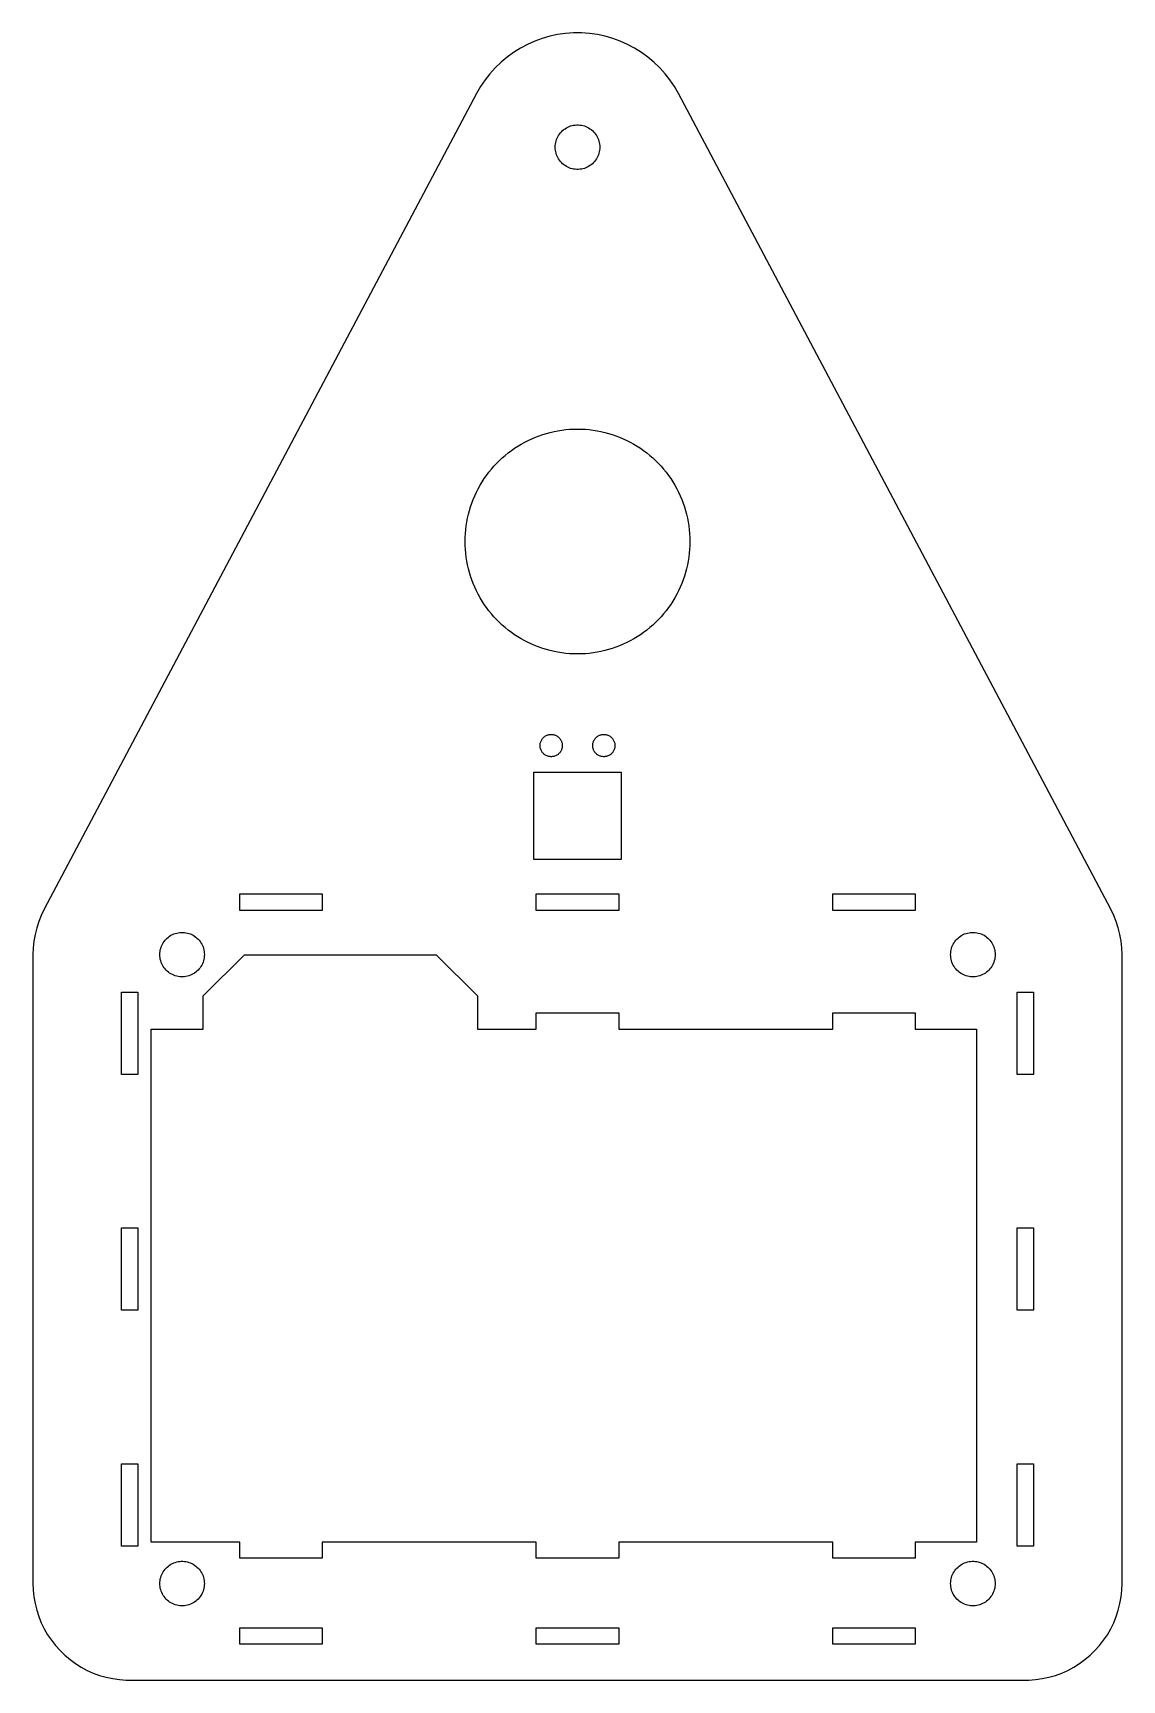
# Model space of a CAD drawing. Header units: metres. Extents: x -99 to 99, y -100 to 200.
import ezdxf

# ---------------------------------------------------------------- set-up
doc = ezdxf.new("R2010")
doc.units = ezdxf.units.M

msp = doc.modelspace()

# ---------------------------------------------------------------- linework, layer by layer
for p, q in [((-9.13272, 198.18), (-10.4167, 197.497)), ((-7.80429, 198.771), (-9.13272, 198.18)), ((-6.43785, 199.269), (-7.80429, 198.771)), ((-5.04004, 199.669), (-6.43785, 199.269)), ((-3.61766, 199.972), (-5.04004, 199.669)), ((-2.17767, 200.174), (-3.61766, 199.972)), ((-0.72707, 200.276), (-2.17767, 200.174)), ((0.72707, 200.276), (-0.72707, 200.276)), ((2.17767, 200.174), (0.72707, 200.276)), ((3.61766, 199.972), (2.17767, 200.174)), ((5.04004, 199.669), (3.61766, 199.972)), ((6.43785, 199.269), (5.04004, 199.669)), ((7.80429, 198.771), (6.43785, 199.269)), ((9.13272, 198.18), (7.80429, 198.771)), ((10.4167, 197.497), (9.13272, 198.18)), ((-12.8263, 195.872), (-13.9402, 194.937)), ((-11.6498, 196.727), (-12.8263, 195.872)), ((-10.4167, 197.497), (-11.6498, 196.727)), ((11.6498, 196.727), (10.4167, 197.497)), ((12.8263, 195.872), (11.6498, 196.727)), ((13.9402, 194.937), (12.8263, 195.872)), ((-15.9593, 192.846), (-16.8545, 191.701)), ((-14.9862, 193.927), (-15.9593, 192.846)), ((-13.9402, 194.937), (-14.9862, 193.927)), ((14.9862, 193.927), (13.9402, 194.937)), ((15.9593, 192.846), (14.9862, 193.927)), ((16.8545, 191.701), (15.9593, 192.846)), ((-18.3947, 189.236), (-97.2399, 40.5427)), ((-17.6677, 190.495), (-18.3947, 189.236)), ((-16.8545, 191.701), (-17.6677, 190.495)), ((17.6677, 190.495), (16.8545, 191.701)), ((18.3947, 189.236), (17.6677, 190.495)), ((97.2399, 40.5427), (18.3947, 189.236)), ((-1.77979, 183.104), (-1.52089, 183.219)), ((-1.52089, 183.219), (-1.25461, 183.316)), ((-1.25461, 183.316), (-0.98219, 183.394)), ((-0.98219, 183.394), (-0.705, 183.453)), ((-0.705, 183.453), (-0.42438, 183.493)), ((-0.42438, 183.493), (-0.14168, 183.513)), ((-0.14168, 183.513), (0.14168, 183.513)), ((0.14168, 183.513), (0.42438, 183.493)), ((0.42438, 183.493), (0.705, 183.453)), ((0.705, 183.453), (0.98219, 183.394)), ((0.98219, 183.394), (1.25461, 183.316)), ((1.25461, 183.316), (1.52089, 183.219)), ((1.52089, 183.219), (1.77979, 183.104)), ((-4.02048, 180.02), (-3.97127, 180.299)), ((-3.97127, 180.299), (-3.90271, 180.574)), ((-3.90271, 180.574), (-3.81514, 180.844)), ((-3.81514, 180.844), (-3.70898, 181.106)), ((-3.70898, 181.106), (-3.58476, 181.361)), ((-3.58476, 181.361), (-3.44307, 181.606)), ((-3.44307, 181.606), (-3.28461, 181.841)), ((-3.28461, 181.841), (-3.11014, 182.065)), ((-3.11014, 182.065), (-2.92052, 182.275)), ((-2.92052, 182.275), (-2.71666, 182.472)), ((-2.71666, 182.472), (-2.49957, 182.654)), ((-2.49957, 182.654), (-2.27031, 182.821)), ((-2.27031, 182.821), (-2.03, 182.971)), ((-2.03, 182.971), (-1.77979, 183.104)), ((1.77979, 183.104), (2.03, 182.971)), ((2.03, 182.971), (2.27031, 182.821)), ((2.27031, 182.821), (2.49957, 182.654)), ((2.49957, 182.654), (2.71666, 182.472)), ((2.71666, 182.472), (2.92052, 182.275)), ((2.92052, 182.275), (3.11014, 182.065)), ((3.11014, 182.065), (3.28461, 181.841)), ((3.28461, 181.841), (3.44307, 181.606)), ((3.44307, 181.606), (3.58476, 181.361)), ((3.58476, 181.361), (3.70898, 181.106)), ((3.70898, 181.106), (3.81514, 180.844)), ((3.81514, 180.844), (3.90271, 180.574)), ((3.90271, 180.574), (3.97127, 180.299)), ((3.97127, 180.299), (4.02048, 180.02)), ((-4.06, 179.455), (-4.05011, 179.738)), ((-4.05011, 179.172), (-4.06, 179.455)), ((-4.05011, 179.738), (-4.02048, 180.02)), ((-4.02048, 178.89), (-4.05011, 179.172)), ((-3.97127, 178.611), (-4.02048, 178.89)), ((-3.90271, 178.336), (-3.97127, 178.611)), ((-3.81514, 178.066), (-3.90271, 178.336)), ((-3.70898, 177.804), (-3.81514, 178.066)), ((-3.58476, 177.549), (-3.70898, 177.804)), ((-3.44307, 177.304), (-3.58476, 177.549)), ((-3.28461, 177.069), (-3.44307, 177.304)), ((3.44307, 177.304), (3.28461, 177.069)), ((3.58476, 177.549), (3.44307, 177.304)), ((3.70898, 177.804), (3.58476, 177.549)), ((3.81514, 178.066), (3.70898, 177.804)), ((3.90271, 178.336), (3.81514, 178.066)), ((3.97127, 178.611), (3.90271, 178.336)), ((4.02048, 178.89), (3.97127, 178.611)), ((4.02048, 180.02), (4.05011, 179.738)), ((4.05011, 179.172), (4.02048, 178.89)), ((4.05011, 179.738), (4.06, 179.455)), ((4.06, 179.455), (4.05011, 179.172)), ((-3.11014, 176.845), (-3.28461, 177.069)), ((-2.92052, 176.635), (-3.11014, 176.845)), ((-2.71666, 176.438), (-2.92052, 176.635)), ((-2.49957, 176.256), (-2.71666, 176.438)), ((-2.27031, 176.089), (-2.49957, 176.256)), ((-2.03, 175.939), (-2.27031, 176.089)), ((-1.77979, 175.806), (-2.03, 175.939)), ((-1.52089, 175.691), (-1.77979, 175.806)), ((-1.25461, 175.594), (-1.52089, 175.691)), ((-0.98219, 175.516), (-1.25461, 175.594)), ((-0.705, 175.457), (-0.98219, 175.516)), ((-0.42438, 175.417), (-0.705, 175.457)), ((-0.14168, 175.397), (-0.42438, 175.417)), ((0.14168, 175.397), (-0.14168, 175.397)), ((0.42438, 175.417), (0.14168, 175.397)), ((0.705, 175.457), (0.42438, 175.417)), ((0.98219, 175.516), (0.705, 175.457)), ((1.25461, 175.594), (0.98219, 175.516)), ((1.52089, 175.691), (1.25461, 175.594)), ((1.77979, 175.806), (1.52089, 175.691)), ((2.03, 175.939), (1.77979, 175.806)), ((2.27031, 176.089), (2.03, 175.939)), ((2.49957, 176.256), (2.27031, 176.089)), ((2.71666, 176.438), (2.49957, 176.256)), ((2.92052, 176.635), (2.71666, 176.438)), ((3.11014, 176.845), (2.92052, 176.635)), ((3.28461, 177.069), (3.11014, 176.845)), ((-8.9866, 126.005), (-8.33809, 126.308)), ((-8.33809, 126.308), (-7.67943, 126.587)), ((-7.67943, 126.587), (-7.0114, 126.844)), ((-7.0114, 126.844), (-6.33484, 127.077)), ((-6.33484, 127.077), (-5.65056, 127.286)), ((-5.65056, 127.286), (-4.9594, 127.471)), ((-4.9594, 127.471), (-4.26218, 127.632)), ((-4.26218, 127.632), (-3.55978, 127.769)), ((-3.55978, 127.769), (-2.85304, 127.88)), ((-2.85304, 127.88), (-2.14282, 127.968)), ((-2.14282, 127.968), (-1.42999, 128.03)), ((-1.42999, 128.03), (-0.71544, 128.068)), ((-0.71544, 128.068), (0, 128.08)), ((0, 128.08), (0.71544, 128.068)), ((0.71544, 128.068), (1.42999, 128.03)), ((1.42999, 128.03), (2.14282, 127.968)), ((2.14282, 127.968), (2.85304, 127.88)), ((2.85304, 127.88), (3.55978, 127.769)), ((3.55978, 127.769), (4.26218, 127.632)), ((4.26218, 127.632), (4.9594, 127.471)), ((4.9594, 127.471), (5.65056, 127.286)), ((5.65056, 127.286), (6.33484, 127.077)), ((6.33484, 127.077), (7.0114, 126.844)), ((7.0114, 126.844), (7.67943, 126.587)), ((7.67943, 126.587), (8.33809, 126.308)), ((8.33809, 126.308), (8.9866, 126.005)), ((-13.7172, 122.814), (-13.1771, 123.284)), ((-13.1771, 123.284), (-12.621, 123.734)), ((-12.621, 123.734), (-12.0496, 124.165)), ((-12.0496, 124.165), (-11.4634, 124.575)), ((-11.4634, 124.575), (-10.8633, 124.965)), ((-10.8633, 124.965), (-10.25, 125.334)), ((-10.25, 125.334), (-9.62416, 125.68)), ((-9.62416, 125.68), (-8.9866, 126.005)), ((8.9866, 126.005), (9.62416, 125.68)), ((9.62416, 125.68), (10.25, 125.334)), ((10.25, 125.334), (10.8633, 124.965)), ((10.8633, 124.965), (11.4634, 124.575)), ((11.4634, 124.575), (12.0496, 124.165)), ((12.0496, 124.165), (12.621, 123.734)), ((12.621, 123.734), (13.1771, 123.284)), ((13.1771, 123.284), (13.7172, 122.814)), ((-16.5848, 119.63), (-16.1542, 120.201)), ((-16.1542, 120.201), (-15.7039, 120.757)), ((-15.7039, 120.757), (-15.2345, 121.297)), ((-15.2345, 121.297), (-14.7465, 121.82)), ((-14.7465, 121.82), (-14.2405, 122.326)), ((-14.2405, 122.326), (-13.7172, 122.814)), ((13.7172, 122.814), (14.2405, 122.326)), ((14.2405, 122.326), (14.7465, 121.82)), ((14.7465, 121.82), (15.2345, 121.297)), ((15.2345, 121.297), (15.7039, 120.757)), ((15.7039, 120.757), (16.1542, 120.201)), ((16.1542, 120.201), (16.5848, 119.63)), ((-18.4253, 116.567), (-18.1004, 117.204)), ((-18.1004, 117.204), (-17.7535, 117.83)), ((-17.7535, 117.83), (-17.385, 118.443)), ((-17.385, 118.443), (-16.9953, 119.043)), ((-16.9953, 119.043), (-16.5848, 119.63)), ((16.5848, 119.63), (16.9953, 119.043)), ((16.9953, 119.043), (17.385, 118.443)), ((17.385, 118.443), (17.7535, 117.83)), ((17.7535, 117.83), (18.1004, 117.204)), ((18.1004, 117.204), (18.4253, 116.567)), ((-19.4967, 113.915), (-19.2637, 114.591)), ((-19.2637, 114.591), (-19.0073, 115.259)), ((-19.0073, 115.259), (-18.7277, 115.918)), ((-18.7277, 115.918), (-18.4253, 116.567)), ((18.4253, 116.567), (18.7277, 115.918)), ((18.7277, 115.918), (19.0073, 115.259)), ((19.0073, 115.259), (19.2637, 114.591)), ((19.2637, 114.591), (19.4967, 113.915)), ((-20.3005, 110.433), (-20.1886, 111.14)), ((-20.1886, 111.14), (-20.052, 111.842)), ((-20.052, 111.842), (-19.8911, 112.539)), ((-19.8911, 112.539), (-19.7059, 113.231)), ((-19.7059, 113.231), (-19.4967, 113.915)), ((19.4967, 113.915), (19.7059, 113.231)), ((19.7059, 113.231), (19.8911, 112.539)), ((19.8911, 112.539), (20.052, 111.842)), ((20.052, 111.842), (20.1886, 111.14)), ((20.1886, 111.14), (20.3005, 110.433)), ((-20.5, 107.58), (-20.4875, 108.295)), ((-20.4875, 108.295), (-20.4501, 109.01)), ((-20.4501, 109.01), (-20.3877, 109.723)), ((-20.3877, 109.723), (-20.3005, 110.433)), ((20.3005, 110.433), (20.3877, 109.723)), ((20.3877, 109.723), (20.4501, 109.01)), ((20.4501, 109.01), (20.4875, 108.295)), ((20.4875, 108.295), (20.5, 107.58)), ((-20.4875, 106.865), (-20.5, 107.58)), ((-20.4501, 106.15), (-20.4875, 106.865)), ((-20.3877, 105.437), (-20.4501, 106.15)), ((-20.3005, 104.727), (-20.3877, 105.437)), ((20.3877, 105.437), (20.3005, 104.727)), ((20.4501, 106.15), (20.3877, 105.437)), ((20.4875, 106.865), (20.4501, 106.15)), ((20.5, 107.58), (20.4875, 106.865)), ((-20.1886, 104.02), (-20.3005, 104.727)), ((-20.052, 103.318), (-20.1886, 104.02)), ((-19.8911, 102.621), (-20.052, 103.318)), ((-19.7059, 101.929), (-19.8911, 102.621)), ((19.8911, 102.621), (19.7059, 101.929)), ((20.052, 103.318), (19.8911, 102.621)), ((20.1886, 104.02), (20.052, 103.318)), ((20.3005, 104.727), (20.1886, 104.02)), ((-19.4967, 101.245), (-19.7059, 101.929)), ((-19.2637, 100.569), (-19.4967, 101.245)), ((-19.0073, 99.9006), (-19.2637, 100.569)), ((-18.7277, 99.2419), (-19.0073, 99.9006)), ((-18.4253, 98.5934), (-18.7277, 99.2419)), ((18.7277, 99.2419), (18.4253, 98.5934)), ((19.0073, 99.9006), (18.7277, 99.2419)), ((19.2637, 100.569), (19.0073, 99.9006)), ((19.4967, 101.245), (19.2637, 100.569)), ((19.7059, 101.929), (19.4967, 101.245)), ((-18.1004, 97.9558), (-18.4253, 98.5934)), ((-17.7535, 97.33), (-18.1004, 97.9558)), ((-17.385, 96.7166), (-17.7535, 97.33)), ((-16.9953, 96.1165), (-17.385, 96.7166)), ((-16.5848, 95.5304), (-16.9953, 96.1165)), ((16.9953, 96.1165), (16.5848, 95.5304)), ((17.385, 96.7166), (16.9953, 96.1165)), ((17.7535, 97.33), (17.385, 96.7166)), ((18.1004, 97.9558), (17.7535, 97.33)), ((18.4253, 98.5934), (18.1004, 97.9558)), ((-16.1542, 94.9589), (-16.5848, 95.5304)), ((-15.7039, 94.4028), (-16.1542, 94.9589)), ((-15.2345, 93.8628), (-15.7039, 94.4028)), ((-14.7465, 93.3395), (-15.2345, 93.8628)), ((-14.2405, 92.8335), (-14.7465, 93.3395)), ((14.7465, 93.3395), (14.2405, 92.8335)), ((15.2345, 93.8628), (14.7465, 93.3395)), ((15.7039, 94.4028), (15.2345, 93.8628)), ((16.1542, 94.9589), (15.7039, 94.4028)), ((16.5848, 95.5304), (16.1542, 94.9589)), ((-13.7172, 92.3455), (-14.2405, 92.8335)), ((-13.1771, 91.8761), (-13.7172, 92.3455)), ((-12.621, 91.4258), (-13.1771, 91.8761)), ((-12.0496, 90.9951), (-12.621, 91.4258)), ((-11.4634, 90.5847), (-12.0496, 90.9951)), ((-10.8633, 90.195), (-11.4634, 90.5847)), ((-10.25, 89.8265), (-10.8633, 90.195)), ((10.8633, 90.195), (10.25, 89.8265)), ((11.4634, 90.5847), (10.8633, 90.195)), ((12.0496, 90.9951), (11.4634, 90.5847)), ((12.621, 91.4258), (12.0496, 90.9951)), ((13.1771, 91.8761), (12.621, 91.4258)), ((13.7172, 92.3455), (13.1771, 91.8761)), ((14.2405, 92.8335), (13.7172, 92.3455)), ((-9.62416, 89.4796), (-10.25, 89.8265)), ((-8.9866, 89.1547), (-9.62416, 89.4796)), ((-8.33809, 88.8523), (-8.9866, 89.1547)), ((-7.67943, 88.5727), (-8.33809, 88.8523)), ((-7.0114, 88.3163), (-7.67943, 88.5727)), ((-6.33484, 88.0833), (-7.0114, 88.3163)), ((-5.65056, 87.8741), (-6.33484, 88.0833)), ((-4.9594, 87.6889), (-5.65056, 87.8741)), ((-4.26218, 87.528), (-4.9594, 87.6889)), ((-3.55978, 87.3914), (-4.26218, 87.528)), ((-2.85304, 87.2795), (-3.55978, 87.3914)), ((-2.14282, 87.1923), (-2.85304, 87.2795)), ((-1.42999, 87.1299), (-2.14282, 87.1923)), ((-0.71544, 87.0925), (-1.42999, 87.1299)), ((0, 87.08), (-0.71544, 87.0925)), ((0.71544, 87.0925), (0, 87.08)), ((1.42999, 87.1299), (0.71544, 87.0925)), ((2.14282, 87.1923), (1.42999, 87.1299)), ((2.85304, 87.2795), (2.14282, 87.1923)), ((3.55978, 87.3914), (2.85304, 87.2795)), ((4.26218, 87.528), (3.55978, 87.3914)), ((4.9594, 87.6889), (4.26218, 87.528)), ((5.65056, 87.8741), (4.9594, 87.6889)), ((6.33484, 88.0833), (5.65056, 87.8741)), ((7.0114, 88.3163), (6.33484, 88.0833)), ((7.67943, 88.5727), (7.0114, 88.3163)), ((8.33809, 88.8523), (7.67943, 88.5727)), ((8.9866, 89.1547), (8.33809, 88.8523)), ((9.62416, 89.4796), (8.9866, 89.1547)), ((10.25, 89.8265), (9.62416, 89.4796)), ((-6.04979, 71.9797), (-5.93515, 72.0629)), ((-5.93515, 72.0629), (-5.81499, 72.138)), ((-5.81499, 72.138), (-5.68988, 72.2045)), ((-5.68988, 72.2045), (-5.56044, 72.2622)), ((-5.56044, 72.2622), (-5.42729, 72.3106)), ((-5.42729, 72.3106), (-5.29109, 72.3497)), ((-5.29109, 72.3497), (-5.1525, 72.3792)), ((-5.1525, 72.3792), (-5.01219, 72.3989)), ((-5.01219, 72.3989), (-4.87083, 72.4088)), ((-4.87083, 72.4088), (-4.72914, 72.4088)), ((-4.72914, 72.4088), (-4.5878, 72.3989)), ((-4.5878, 72.3989), (-4.44748, 72.3792)), ((-4.44748, 72.3792), (-4.30888, 72.3497)), ((-4.30888, 72.3497), (-4.17268, 72.3106)), ((-4.17268, 72.3106), (-4.03954, 72.2622)), ((-4.03954, 72.2622), (-3.9101, 72.2045)), ((-3.9101, 72.2045), (-3.78499, 72.138)), ((-3.78499, 72.138), (-3.66483, 72.0629)), ((-3.66483, 72.0629), (-3.5502, 71.9797)), ((3.5502, 71.9797), (3.66483, 72.0629)), ((3.66483, 72.0629), (3.78499, 72.138)), ((3.78499, 72.138), (3.9101, 72.2045)), ((3.9101, 72.2045), (4.03954, 72.2622)), ((4.03954, 72.2622), (4.17268, 72.3106)), ((4.17268, 72.3106), (4.30888, 72.3497)), ((4.30888, 72.3497), (4.44748, 72.3792)), ((4.44748, 72.3792), (4.5878, 72.3989)), ((4.5878, 72.3989), (4.72914, 72.4088)), ((4.72914, 72.4088), (4.87083, 72.4088)), ((4.87083, 72.4088), (5.01219, 72.3989)), ((5.01219, 72.3989), (5.1525, 72.3792)), ((5.1525, 72.3792), (5.29109, 72.3497)), ((5.29109, 72.3497), (5.42729, 72.3106)), ((5.42729, 72.3106), (5.56044, 72.2622)), ((5.56044, 72.2622), (5.68988, 72.2045)), ((5.68988, 72.2045), (5.81499, 72.138)), ((5.81499, 72.138), (5.93515, 72.0629)), ((5.93515, 72.0629), (6.04979, 71.9797)), ((-6.82999, 70.38), (-6.82504, 70.5216)), ((-6.82504, 70.2384), (-6.82999, 70.38)), ((-6.82504, 70.5216), (-6.81024, 70.6625)), ((-6.81024, 70.0975), (-6.82504, 70.2384)), ((-6.81024, 70.6625), (-6.78563, 70.8021)), ((-6.78563, 69.9579), (-6.81024, 70.0975)), ((-6.78563, 70.8021), (-6.75136, 70.9395)), ((-6.75136, 69.8204), (-6.78563, 69.9579)), ((-6.75136, 70.9395), (-6.70757, 71.0743)), ((-6.70757, 69.6857), (-6.75136, 69.8204)), ((-6.70757, 71.0743), (-6.6545, 71.2057)), ((-6.6545, 69.5543), (-6.70757, 69.6857)), ((-6.6545, 71.2057), (-6.59238, 71.333)), ((-6.59238, 69.427), (-6.6545, 69.5543)), ((-6.59238, 71.333), (-6.52153, 71.4557)), ((-6.52153, 69.3043), (-6.59238, 69.427)), ((-6.52153, 71.4557), (-6.44229, 71.5732)), ((-6.44229, 69.1868), (-6.52153, 69.3043)), ((-6.44229, 71.5732), (-6.35506, 71.6849)), ((-6.35506, 69.0751), (-6.44229, 69.1868)), ((-6.35506, 71.6849), (-6.26025, 71.7901)), ((-6.26025, 68.9698), (-6.35506, 69.0751)), ((-6.26025, 71.7901), (-6.15833, 71.8886)), ((-6.15833, 71.8886), (-6.04979, 71.9797)), ((-3.5502, 71.9797), (-3.44165, 71.8886)), ((-3.44165, 71.8886), (-3.33974, 71.7901)), ((-3.33974, 71.7901), (-3.24492, 71.6849)), ((-3.24492, 69.0751), (-3.33974, 68.9698)), ((-3.24492, 71.6849), (-3.15768, 71.5732)), ((-3.15768, 69.1868), (-3.24492, 69.0751)), ((-3.15768, 71.5732), (-3.07846, 71.4557)), ((-3.07846, 69.3043), (-3.15768, 69.1868)), ((-3.07846, 71.4557), (-3.00761, 71.333)), ((-3.00761, 69.427), (-3.07846, 69.3043)), ((-3.00761, 71.333), (-2.9455, 71.2057)), ((-2.9455, 69.5543), (-3.00761, 69.427)), ((-2.9455, 71.2057), (-2.89241, 71.0743)), ((-2.89241, 69.6857), (-2.9455, 69.5543)), ((-2.89241, 71.0743), (-2.84863, 70.9395)), ((-2.84863, 69.8204), (-2.89241, 69.6857)), ((-2.84863, 70.9395), (-2.81435, 70.8021)), ((-2.81435, 69.9579), (-2.84863, 69.8204)), ((-2.81435, 70.8021), (-2.78975, 70.6625)), ((-2.78975, 70.0975), (-2.81435, 69.9579)), ((-2.78975, 70.6625), (-2.77493, 70.5216)), ((-2.77493, 70.2384), (-2.78975, 70.0975)), ((-2.77493, 70.5216), (-2.76999, 70.38)), ((-2.76999, 70.38), (-2.77493, 70.2384)), ((2.76999, 70.38), (2.77493, 70.5216)), ((2.77493, 70.2384), (2.76999, 70.38)), ((2.77493, 70.5216), (2.78975, 70.6625)), ((2.78975, 70.0975), (2.77493, 70.2384)), ((2.78975, 70.6625), (2.81435, 70.8021)), ((2.81435, 69.9579), (2.78975, 70.0975)), ((2.81435, 70.8021), (2.84863, 70.9395)), ((2.84863, 69.8204), (2.81435, 69.9579)), ((2.84863, 70.9395), (2.89241, 71.0743)), ((2.89241, 69.6857), (2.84863, 69.8204)), ((2.89241, 71.0743), (2.9455, 71.2057)), ((2.9455, 69.5543), (2.89241, 69.6857)), ((2.9455, 71.2057), (3.00761, 71.333)), ((3.00761, 69.427), (2.9455, 69.5543)), ((3.00761, 71.333), (3.07846, 71.4557)), ((3.07846, 69.3043), (3.00761, 69.427)), ((3.07846, 71.4557), (3.15768, 71.5732)), ((3.15768, 69.1868), (3.07846, 69.3043)), ((3.15768, 71.5732), (3.24492, 71.6849)), ((3.24492, 69.0751), (3.15768, 69.1868)), ((3.24492, 71.6849), (3.33974, 71.7901)), ((3.33974, 68.9698), (3.24492, 69.0751)), ((3.33974, 71.7901), (3.44165, 71.8886)), ((3.44165, 71.8886), (3.5502, 71.9797)), ((6.04979, 71.9797), (6.15833, 71.8886)), ((6.15833, 71.8886), (6.26025, 71.7901)), ((6.26025, 71.7901), (6.35506, 71.6849)), ((6.35506, 69.0751), (6.26025, 68.9698)), ((6.35506, 71.6849), (6.44229, 71.5732)), ((6.44229, 69.1868), (6.35506, 69.0751)), ((6.44229, 71.5732), (6.52153, 71.4557)), ((6.52153, 69.3043), (6.44229, 69.1868)), ((6.52153, 71.4557), (6.59238, 71.333)), ((6.59238, 69.427), (6.52153, 69.3043)), ((6.59238, 71.333), (6.6545, 71.2057)), ((6.6545, 69.5543), (6.59238, 69.427)), ((6.6545, 71.2057), (6.70757, 71.0743)), ((6.70757, 69.6857), (6.6545, 69.5543)), ((6.70757, 71.0743), (6.75136, 70.9395)), ((6.75136, 69.8204), (6.70757, 69.6857)), ((6.75136, 70.9395), (6.78563, 70.8021)), ((6.78563, 69.9579), (6.75136, 69.8204)), ((6.78563, 70.8021), (6.81024, 70.6625)), ((6.81024, 70.0975), (6.78563, 69.9579)), ((6.81024, 70.6625), (6.82504, 70.5216)), ((6.82504, 70.2384), (6.81024, 70.0975)), ((6.82504, 70.5216), (6.82999, 70.38)), ((6.82999, 70.38), (6.82504, 70.2384)), ((-6.15833, 68.8714), (-6.26025, 68.9698)), ((-6.04979, 68.7803), (-6.15833, 68.8714)), ((-5.93515, 68.6971), (-6.04979, 68.7803)), ((-5.81499, 68.622), (-5.93515, 68.6971)), ((-5.68988, 68.5555), (-5.81499, 68.622)), ((-5.56044, 68.4978), (-5.68988, 68.5555)), ((-5.42729, 68.4494), (-5.56044, 68.4978)), ((-5.29109, 68.4103), (-5.42729, 68.4494)), ((-5.1525, 68.3808), (-5.29109, 68.4103)), ((-5.01219, 68.3611), (-5.1525, 68.3808)), ((-4.87083, 68.3512), (-5.01219, 68.3611)), ((-4.72914, 68.3512), (-4.87083, 68.3512)), ((-4.5878, 68.3611), (-4.72914, 68.3512)), ((-4.44748, 68.3808), (-4.5878, 68.3611)), ((-4.30888, 68.4103), (-4.44748, 68.3808)), ((-4.17268, 68.4494), (-4.30888, 68.4103)), ((-4.03954, 68.4978), (-4.17268, 68.4494)), ((-3.9101, 68.5555), (-4.03954, 68.4978)), ((-3.78499, 68.622), (-3.9101, 68.5555)), ((-3.66483, 68.6971), (-3.78499, 68.622)), ((-3.5502, 68.7803), (-3.66483, 68.6971)), ((-3.44165, 68.8714), (-3.5502, 68.7803)), ((-3.33974, 68.9698), (-3.44165, 68.8714)), ((3.44165, 68.8714), (3.33974, 68.9698)), ((3.5502, 68.7803), (3.44165, 68.8714)), ((3.66483, 68.6971), (3.5502, 68.7803)), ((3.78499, 68.622), (3.66483, 68.6971)), ((3.9101, 68.5555), (3.78499, 68.622)), ((4.03954, 68.4978), (3.9101, 68.5555)), ((4.17268, 68.4494), (4.03954, 68.4978)), ((4.30888, 68.4103), (4.17268, 68.4494)), ((4.44748, 68.3808), (4.30888, 68.4103)), ((4.5878, 68.3611), (4.44748, 68.3808)), ((4.72914, 68.3512), (4.5878, 68.3611)), ((4.87083, 68.3512), (4.72914, 68.3512)), ((5.01219, 68.3611), (4.87083, 68.3512)), ((5.1525, 68.3808), (5.01219, 68.3611)), ((5.29109, 68.4103), (5.1525, 68.3808)), ((5.42729, 68.4494), (5.29109, 68.4103)), ((5.56044, 68.4978), (5.42729, 68.4494)), ((5.68988, 68.5555), (5.56044, 68.4978)), ((5.81499, 68.622), (5.68988, 68.5555)), ((5.93515, 68.6971), (5.81499, 68.622)), ((6.04979, 68.7803), (5.93515, 68.6971)), ((6.15833, 68.8714), (6.04979, 68.7803)), ((6.26025, 68.9698), (6.15833, 68.8714)), ((-7.98, 49.6), (-7.98, 65.56)), ((-7.98, 65.56), (7.98, 65.56)), ((7.98, 65.56), (7.98, 49.6)), ((7.98, 49.6), (-7.98, 49.6)), ((-61.585, 40.33), (-61.585, 43.35)), ((-61.585, 43.35), (-46.565, 43.35)), ((-46.565, 43.35), (-46.565, 40.33)), ((-7.50999, 40.33), (-7.50999, 43.35)), ((-7.50999, 43.35), (7.50999, 43.35)), ((7.50999, 43.35), (7.50999, 40.33)), ((46.565, 40.33), (46.565, 43.35)), ((46.565, 43.35), (61.585, 43.35)), ((61.585, 43.35), (61.585, 40.33)), ((-97.7784, 39.4386), (-98.2386, 38.2995)), ((-97.2399, 40.5427), (-97.7784, 39.4386)), ((-46.565, 40.33), (-61.585, 40.33)), ((7.50999, 40.33), (-7.50999, 40.33)), ((61.585, 40.33), (46.565, 40.33)), ((97.7784, 39.4386), (97.2399, 40.5427)), ((98.2386, 38.2995), (97.7784, 39.4386)), ((-98.6182, 37.1312), (-98.9154, 35.9392)), ((-98.2386, 38.2995), (-98.6182, 37.1312)), ((-73.8798, 35.9291), (-73.6209, 36.0444)), ((-73.6209, 36.0444), (-73.3546, 36.1413)), ((-73.3546, 36.1413), (-73.0822, 36.2194)), ((-73.0822, 36.2194), (-72.805, 36.2783)), ((-72.805, 36.2783), (-72.5244, 36.3177)), ((-72.5244, 36.3177), (-72.2417, 36.3375)), ((-72.2417, 36.3375), (-71.9583, 36.3375)), ((-71.9583, 36.3375), (-71.6756, 36.3177)), ((-71.6756, 36.3177), (-71.395, 36.2783)), ((-71.395, 36.2783), (-71.1178, 36.2194)), ((-71.1178, 36.2194), (-70.8454, 36.1413)), ((-70.8454, 36.1413), (-70.5791, 36.0444)), ((-70.5791, 36.0444), (-70.3202, 35.9291)), ((70.3202, 35.9291), (70.5791, 36.0444)), ((70.5791, 36.0444), (70.8454, 36.1413)), ((70.8454, 36.1413), (71.1178, 36.2194)), ((71.1178, 36.2194), (71.395, 36.2783)), ((71.395, 36.2783), (71.6756, 36.3177)), ((71.6756, 36.3177), (71.9583, 36.3375)), ((71.9583, 36.3375), (72.2417, 36.3375)), ((72.2417, 36.3375), (72.5244, 36.3177)), ((72.5244, 36.3177), (72.805, 36.2783)), ((72.805, 36.2783), (73.0822, 36.2194)), ((73.0822, 36.2194), (73.3546, 36.1413)), ((73.3546, 36.1413), (73.6209, 36.0444)), ((73.6209, 36.0444), (73.8798, 35.9291)), ((98.6182, 37.1312), (98.2386, 38.2995)), ((98.9154, 35.9392), (98.6182, 37.1312)), ((-99.2571, 33.5077), (-99.3, 32.28)), ((-99.1287, 34.7294), (-99.2571, 33.5077)), ((-98.9154, 35.9392), (-99.1287, 34.7294)), ((-76.1205, 32.845), (-76.0713, 33.1241)), ((-76.0713, 33.1241), (-76.0027, 33.3991)), ((-76.0027, 33.3991), (-75.9151, 33.6686)), ((-75.9151, 33.6686), (-75.809, 33.9314)), ((-75.809, 33.9314), (-75.6848, 34.1861)), ((-75.6848, 34.1861), (-75.5431, 34.4315)), ((-75.5431, 34.4315), (-75.3846, 34.6664)), ((-75.3846, 34.6664), (-75.2101, 34.8897)), ((-75.2101, 34.8897), (-75.0205, 35.1003)), ((-75.0205, 35.1003), (-74.8167, 35.2972)), ((-74.8167, 35.2972), (-74.5996, 35.4793)), ((-74.5996, 35.4793), (-74.3703, 35.6459)), ((-74.3703, 35.6459), (-74.13, 35.7961)), ((-74.13, 35.7961), (-73.8798, 35.9291)), ((-70.3202, 35.9291), (-70.07, 35.7961)), ((-70.07, 35.7961), (-69.8297, 35.6459)), ((-69.8297, 35.6459), (-69.6004, 35.4793)), ((-69.6004, 35.4793), (-69.3833, 35.2972)), ((-69.3833, 35.2972), (-69.1795, 35.1003)), ((-69.1795, 35.1003), (-68.9899, 34.8897)), ((-68.9899, 34.8897), (-68.8154, 34.6664)), ((-68.8154, 34.6664), (-68.6569, 34.4315)), ((-68.6569, 34.4315), (-68.5152, 34.1861)), ((-68.5152, 34.1861), (-68.391, 33.9314)), ((-68.391, 33.9314), (-68.2849, 33.6686)), ((-68.2849, 33.6686), (-68.1973, 33.3991)), ((-68.1973, 33.3991), (-68.1287, 33.1241)), ((-68.1287, 33.1241), (-68.0795, 32.845)), ((68.0795, 32.845), (68.1287, 33.1241)), ((68.1287, 33.1241), (68.1973, 33.3991)), ((68.1973, 33.3991), (68.2849, 33.6686)), ((68.2849, 33.6686), (68.391, 33.9314)), ((68.391, 33.9314), (68.5152, 34.1861)), ((68.5152, 34.1861), (68.6569, 34.4315)), ((68.6569, 34.4315), (68.8154, 34.6664)), ((68.8154, 34.6664), (68.9899, 34.8897)), ((68.9899, 34.8897), (69.1795, 35.1003)), ((69.1795, 35.1003), (69.3833, 35.2972)), ((69.3833, 35.2972), (69.6004, 35.4793)), ((69.6004, 35.4793), (69.8297, 35.6459)), ((69.8297, 35.6459), (70.07, 35.7961)), ((70.07, 35.7961), (70.3202, 35.9291)), ((73.8798, 35.9291), (74.13, 35.7961)), ((74.13, 35.7961), (74.3703, 35.6459)), ((74.3703, 35.6459), (74.5996, 35.4793)), ((74.5996, 35.4793), (74.8167, 35.2972)), ((74.8167, 35.2972), (75.0205, 35.1003)), ((75.0205, 35.1003), (75.2101, 34.8897)), ((75.2101, 34.8897), (75.3846, 34.6664)), ((75.3846, 34.6664), (75.5431, 34.4315)), ((75.5431, 34.4315), (75.6848, 34.1861)), ((75.6848, 34.1861), (75.809, 33.9314)), ((75.809, 33.9314), (75.9151, 33.6686)), ((75.9151, 33.6686), (76.0027, 33.3991)), ((76.0027, 33.3991), (76.0713, 33.1241)), ((76.0713, 33.1241), (76.1205, 32.845)), ((99.1287, 34.7294), (98.9154, 35.9392)), ((99.2571, 33.5077), (99.1287, 34.7294)), ((99.3, 32.28), (99.2571, 33.5077)), ((-99.3, 32.28), (-99.3, -82.36)), ((-76.16, 32.28), (-76.1501, 32.5632)), ((-76.1501, 31.9968), (-76.16, 32.28)), ((-76.1501, 32.5632), (-76.1205, 32.845)), ((-76.1205, 31.715), (-76.1501, 31.9968)), ((-76.0713, 31.4359), (-76.1205, 31.715)), ((-76.0027, 31.1609), (-76.0713, 31.4359)), ((-75.9151, 30.8914), (-76.0027, 31.1609)), ((-75.809, 30.6286), (-75.9151, 30.8914)), ((-75.6848, 30.3739), (-75.809, 30.6286)), ((-75.5431, 30.1285), (-75.6848, 30.3739)), ((-75.3846, 29.8936), (-75.5431, 30.1285)), ((-68.6569, 30.1285), (-68.8154, 29.8936)), ((-68.5152, 30.3739), (-68.6569, 30.1285)), ((-68.391, 30.6286), (-68.5152, 30.3739)), ((-68.2849, 30.8914), (-68.391, 30.6286)), ((-68.1973, 31.1609), (-68.2849, 30.8914)), ((-68.25, 24.77), (-60.75, 32.25)), ((-68.1287, 31.4359), (-68.1973, 31.1609)), ((-68.0795, 31.715), (-68.1287, 31.4359)), ((-68.0795, 32.845), (-68.0499, 32.5632)), ((-68.0499, 31.9968), (-68.0795, 31.715)), ((-68.0499, 32.5632), (-68.04, 32.28)), ((-68.04, 32.28), (-68.0499, 31.9968)), ((-60.75, 32.25), (-25.75, 32.25)), ((-25.75, 32.25), (-18.25, 24.77)), ((68.04, 32.28), (68.0499, 32.5632)), ((68.0499, 31.9968), (68.04, 32.28)), ((68.0499, 32.5632), (68.0795, 32.845)), ((68.0795, 31.715), (68.0499, 31.9968)), ((68.1287, 31.4359), (68.0795, 31.715)), ((68.1973, 31.1609), (68.1287, 31.4359)), ((68.2849, 30.8914), (68.1973, 31.1609)), ((68.391, 30.6286), (68.2849, 30.8914)), ((68.5152, 30.3739), (68.391, 30.6286)), ((68.6569, 30.1285), (68.5152, 30.3739)), ((68.8154, 29.8936), (68.6569, 30.1285)), ((75.5431, 30.1285), (75.3846, 29.8936)), ((75.6848, 30.3739), (75.5431, 30.1285)), ((75.809, 30.6286), (75.6848, 30.3739)), ((75.9151, 30.8914), (75.809, 30.6286)), ((76.0027, 31.1609), (75.9151, 30.8914)), ((76.0713, 31.4359), (76.0027, 31.1609)), ((76.1205, 31.715), (76.0713, 31.4359)), ((76.1205, 32.845), (76.1501, 32.5632)), ((76.1501, 31.9968), (76.1205, 31.715)), ((76.1501, 32.5632), (76.16, 32.28)), ((76.16, 32.28), (76.1501, 31.9968)), ((99.3, -82.36), (99.3, 32.28)), ((-75.2101, 29.6703), (-75.3846, 29.8936)), ((-75.0205, 29.4597), (-75.2101, 29.6703)), ((-74.8167, 29.2628), (-75.0205, 29.4597)), ((-74.5996, 29.0807), (-74.8167, 29.2628)), ((-74.3703, 28.9141), (-74.5996, 29.0807)), ((-74.13, 28.7639), (-74.3703, 28.9141)), ((-73.8798, 28.6309), (-74.13, 28.7639)), ((-73.6209, 28.5156), (-73.8798, 28.6309)), ((-73.3546, 28.4187), (-73.6209, 28.5156)), ((-73.0822, 28.3406), (-73.3546, 28.4187)), ((-72.805, 28.2817), (-73.0822, 28.3406)), ((-72.5244, 28.2422), (-72.805, 28.2817)), ((-72.2417, 28.2225), (-72.5244, 28.2422)), ((-71.9583, 28.2225), (-72.2417, 28.2225)), ((-71.6756, 28.2422), (-71.9583, 28.2225)), ((-71.395, 28.2817), (-71.6756, 28.2422)), ((-71.1178, 28.3406), (-71.395, 28.2817)), ((-70.8454, 28.4187), (-71.1178, 28.3406)), ((-70.5791, 28.5156), (-70.8454, 28.4187)), ((-70.3202, 28.6309), (-70.5791, 28.5156)), ((-70.07, 28.7639), (-70.3202, 28.6309)), ((-69.8297, 28.9141), (-70.07, 28.7639)), ((-69.6004, 29.0807), (-69.8297, 28.9141)), ((-69.3833, 29.2628), (-69.6004, 29.0807)), ((-69.1795, 29.4597), (-69.3833, 29.2628)), ((-68.9899, 29.6703), (-69.1795, 29.4597)), ((-68.8154, 29.8936), (-68.9899, 29.6703)), ((68.9899, 29.6703), (68.8154, 29.8936)), ((69.1795, 29.4597), (68.9899, 29.6703)), ((69.3833, 29.2628), (69.1795, 29.4597)), ((69.6004, 29.0807), (69.3833, 29.2628)), ((69.8297, 28.9141), (69.6004, 29.0807)), ((70.07, 28.7639), (69.8297, 28.9141)), ((70.3202, 28.6309), (70.07, 28.7639)), ((70.5791, 28.5156), (70.3202, 28.6309)), ((70.8454, 28.4187), (70.5791, 28.5156)), ((71.1178, 28.3406), (70.8454, 28.4187)), ((71.395, 28.2817), (71.1178, 28.3406)), ((71.6756, 28.2422), (71.395, 28.2817)), ((71.9583, 28.2225), (71.6756, 28.2422)), ((72.2417, 28.2225), (71.9583, 28.2225)), ((72.5244, 28.2422), (72.2417, 28.2225)), ((72.805, 28.2817), (72.5244, 28.2422)), ((73.0822, 28.3406), (72.805, 28.2817)), ((73.3546, 28.4187), (73.0822, 28.3406)), ((73.6209, 28.5156), (73.3546, 28.4187)), ((73.8798, 28.6309), (73.6209, 28.5156)), ((74.13, 28.7639), (73.8798, 28.6309)), ((74.3703, 28.9141), (74.13, 28.7639)), ((74.5996, 29.0807), (74.3703, 28.9141)), ((74.8167, 29.2628), (74.5996, 29.0807)), ((75.0205, 29.4597), (74.8167, 29.2628)), ((75.2101, 29.6703), (75.0205, 29.4597)), ((75.3846, 29.8936), (75.2101, 29.6703)), ((-83.17, 10.44), (-83.17, 25.46)), ((-83.17, 25.46), (-80.15, 25.46)), ((-80.15, 25.46), (-80.15, 10.44)), ((-68.25, 18.71), (-68.25, 24.77)), ((-18.25, 24.77), (-18.25, 18.71)), ((80.15, 10.44), (80.15, 25.46)), ((80.15, 25.46), (83.17, 25.46)), ((83.17, 25.46), (83.17, 10.44)), ((-7.50999, 18.71), (-7.50999, 21.68)), ((-7.50999, 21.68), (7.50999, 21.68)), ((7.50999, 21.68), (7.50999, 18.71)), ((46.565, 18.71), (46.565, 21.68)), ((46.565, 21.68), (61.585, 21.68)), ((61.585, 21.68), (61.585, 18.71)), ((-77.75, -74.79), (-77.75, 18.71)), ((-77.75, 18.71), (-68.25, 18.71)), ((-18.25, 18.71), (-7.50999, 18.71)), ((7.50999, 18.71), (46.565, 18.71)), ((61.585, 18.71), (72.75, 18.71)), ((72.75, 18.71), (72.75, -74.79)), ((-80.15, 10.44), (-83.17, 10.44)), ((83.17, 10.44), (80.15, 10.44)), ((-83.17, -32.55), (-83.17, -17.53)), ((-83.17, -17.53), (-80.15, -17.53)), ((-80.15, -17.53), (-80.15, -32.55)), ((80.15, -32.55), (80.15, -17.53)), ((80.15, -17.53), (83.17, -17.53)), ((83.17, -17.53), (83.17, -32.55)), ((-80.15, -32.55), (-83.17, -32.55)), ((83.17, -32.55), (80.15, -32.55)), ((-83.17, -75.54), (-83.17, -60.52)), ((-83.17, -60.52), (-80.15, -60.52)), ((-80.15, -60.52), (-80.15, -75.54)), ((80.15, -75.54), (80.15, -60.52)), ((80.15, -60.52), (83.17, -60.52)), ((83.17, -60.52), (83.17, -75.54)), ((-61.585, -74.79), (-77.75, -74.79)), ((-61.585, -77.76), (-61.585, -74.79)), ((-7.50999, -74.79), (-46.565, -74.79)), ((-46.565, -74.79), (-46.565, -77.76)), ((-7.50999, -77.76), (-7.50999, -74.79)), ((7.50999, -74.79), (7.50999, -77.76)), ((46.565, -74.79), (7.50999, -74.79)), ((46.565, -77.76), (46.565, -74.79)), ((72.75, -74.79), (61.585, -74.79)), ((61.585, -74.79), (61.585, -77.76)), ((-80.15, -75.54), (-83.17, -75.54)), ((-46.565, -77.76), (-61.585, -77.76)), ((7.50999, -77.76), (-7.50999, -77.76)), ((61.585, -77.76), (46.565, -77.76)), ((83.17, -75.54), (80.15, -75.54)), ((-76.0027, -81.2409), (-75.9151, -80.9714)), ((-75.9151, -80.9714), (-75.809, -80.7086)), ((-75.809, -80.7086), (-75.6848, -80.4539)), ((-75.6848, -80.4539), (-75.5431, -80.2085)), ((-75.5431, -80.2085), (-75.3846, -79.9736)), ((-75.3846, -79.9736), (-75.2101, -79.7503)), ((-75.2101, -79.7503), (-75.0205, -79.5397)), ((-75.0205, -79.5397), (-74.8167, -79.3428)), ((-74.8167, -79.3428), (-74.5996, -79.1607)), ((-74.5996, -79.1607), (-74.3703, -78.9941)), ((-74.3703, -78.9941), (-74.13, -78.8439)), ((-74.13, -78.8439), (-73.8798, -78.7109)), ((-73.8798, -78.7109), (-73.6209, -78.5956)), ((-73.6209, -78.5956), (-73.3546, -78.4987)), ((-73.3546, -78.4987), (-73.0822, -78.4206)), ((-73.0822, -78.4206), (-72.805, -78.3617)), ((-72.805, -78.3617), (-72.5244, -78.3222)), ((-72.5244, -78.3222), (-72.2417, -78.3025)), ((-72.2417, -78.3025), (-71.9583, -78.3025)), ((-71.9583, -78.3025), (-71.6756, -78.3222)), ((-71.6756, -78.3222), (-71.395, -78.3617)), ((-71.395, -78.3617), (-71.1178, -78.4206)), ((-71.1178, -78.4206), (-70.8454, -78.4987)), ((-70.8454, -78.4987), (-70.5791, -78.5956)), ((-70.5791, -78.5956), (-70.3202, -78.7109)), ((-70.3202, -78.7109), (-70.07, -78.8439)), ((-70.07, -78.8439), (-69.8297, -78.9941)), ((-69.8297, -78.9941), (-69.6004, -79.1607)), ((-69.6004, -79.1607), (-69.3833, -79.3428)), ((-69.3833, -79.3428), (-69.1795, -79.5397)), ((-69.1795, -79.5397), (-68.9899, -79.7503)), ((-68.9899, -79.7503), (-68.8154, -79.9736)), ((-68.8154, -79.9736), (-68.6569, -80.2085)), ((-68.6569, -80.2085), (-68.5152, -80.4539)), ((-68.5152, -80.4539), (-68.391, -80.7086)), ((-68.391, -80.7086), (-68.2849, -80.9714)), ((-68.2849, -80.9714), (-68.1973, -81.2409)), ((68.1973, -81.2409), (68.2849, -80.9714)), ((68.2849, -80.9714), (68.391, -80.7086)), ((68.391, -80.7086), (68.5152, -80.4539)), ((68.5152, -80.4539), (68.6569, -80.2085)), ((68.6569, -80.2085), (68.8154, -79.9736)), ((68.8154, -79.9736), (68.9899, -79.7503)), ((68.9899, -79.7503), (69.1795, -79.5397)), ((69.1795, -79.5397), (69.3833, -79.3428)), ((69.3833, -79.3428), (69.6004, -79.1607)), ((69.6004, -79.1607), (69.8297, -78.9941)), ((69.8297, -78.9941), (70.07, -78.8439)), ((70.07, -78.8439), (70.3202, -78.7109)), ((70.3202, -78.7109), (70.5791, -78.5956)), ((70.5791, -78.5956), (70.8454, -78.4987)), ((70.8454, -78.4987), (71.1178, -78.4206)), ((71.1178, -78.4206), (71.395, -78.3617)), ((71.395, -78.3617), (71.6756, -78.3222)), ((71.6756, -78.3222), (71.9583, -78.3025)), ((71.9583, -78.3025), (72.2417, -78.3025)), ((72.2417, -78.3025), (72.5244, -78.3222)), ((72.5244, -78.3222), (72.805, -78.3617)), ((72.805, -78.3617), (73.0822, -78.4206)), ((73.0822, -78.4206), (73.3546, -78.4987)), ((73.3546, -78.4987), (73.6209, -78.5956)), ((73.6209, -78.5956), (73.8798, -78.7109)), ((73.8798, -78.7109), (74.13, -78.8439)), ((74.13, -78.8439), (74.3703, -78.9941)), ((74.3703, -78.9941), (74.5996, -79.1607)), ((74.5996, -79.1607), (74.8167, -79.3428)), ((74.8167, -79.3428), (75.0205, -79.5397)), ((75.0205, -79.5397), (75.2101, -79.7503)), ((75.2101, -79.7503), (75.3846, -79.9736)), ((75.3846, -79.9736), (75.5431, -80.2085)), ((75.5431, -80.2085), (75.6848, -80.4539)), ((75.6848, -80.4539), (75.809, -80.7086)), ((75.809, -80.7086), (75.9151, -80.9714)), ((75.9151, -80.9714), (76.0027, -81.2409)), ((-99.3, -82.36), (-99.2571, -83.5877)), ((-99.2571, -83.5877), (-99.1287, -84.8094)), ((-76.16, -82.36), (-76.1501, -82.0768)), ((-76.1501, -82.6432), (-76.16, -82.36)), ((-76.1501, -82.0768), (-76.1205, -81.795)), ((-76.1205, -82.925), (-76.1501, -82.6432)), ((-76.1205, -81.795), (-76.0713, -81.5159)), ((-76.0713, -83.2041), (-76.1205, -82.925)), ((-76.0713, -81.5159), (-76.0027, -81.2409)), ((-76.0027, -83.4791), (-76.0713, -83.2041)), ((-75.9151, -83.7486), (-76.0027, -83.4791)), ((-75.809, -84.0114), (-75.9151, -83.7486)), ((-75.6848, -84.2661), (-75.809, -84.0114)), ((-68.391, -84.0114), (-68.5152, -84.2661)), ((-68.2849, -83.7486), (-68.391, -84.0114)), ((-68.1973, -83.4791), (-68.2849, -83.7486)), ((-68.1973, -81.2409), (-68.1287, -81.5159)), ((-68.1287, -83.2041), (-68.1973, -83.4791)), ((-68.1287, -81.5159), (-68.0795, -81.795)), ((-68.0795, -82.925), (-68.1287, -83.2041)), ((-68.0795, -81.795), (-68.0499, -82.0768)), ((-68.0499, -82.6432), (-68.0795, -82.925)), ((-68.0499, -82.0768), (-68.04, -82.36)), ((-68.04, -82.36), (-68.0499, -82.6432)), ((68.04, -82.36), (68.0499, -82.0768)), ((68.0499, -82.6432), (68.04, -82.36)), ((68.0499, -82.0768), (68.0795, -81.795)), ((68.0795, -82.925), (68.0499, -82.6432)), ((68.0795, -81.795), (68.1287, -81.5159)), ((68.1287, -83.2041), (68.0795, -82.925)), ((68.1287, -81.5159), (68.1973, -81.2409)), ((68.1973, -83.4791), (68.1287, -83.2041)), ((68.2849, -83.7486), (68.1973, -83.4791)), ((68.391, -84.0114), (68.2849, -83.7486)), ((68.5152, -84.2661), (68.391, -84.0114)), ((75.809, -84.0114), (75.6848, -84.2661)), ((75.9151, -83.7486), (75.809, -84.0114)), ((76.0027, -83.4791), (75.9151, -83.7486)), ((76.0027, -81.2409), (76.0713, -81.5159)), ((76.0713, -83.2041), (76.0027, -83.4791)), ((76.0713, -81.5159), (76.1205, -81.795)), ((76.1205, -82.925), (76.0713, -83.2041)), ((76.1205, -81.795), (76.1501, -82.0768)), ((76.1501, -82.6432), (76.1205, -82.925)), ((76.1501, -82.0768), (76.16, -82.36)), ((76.16, -82.36), (76.1501, -82.6432)), ((99.1287, -84.8094), (99.2571, -83.5877)), ((99.2571, -83.5877), (99.3, -82.36)), ((-99.1287, -84.8094), (-98.9154, -86.0192)), ((-98.9154, -86.0192), (-98.6182, -87.2112)), ((-75.5431, -84.5115), (-75.6848, -84.2661)), ((-75.3846, -84.7464), (-75.5431, -84.5115)), ((-75.2101, -84.9697), (-75.3846, -84.7464)), ((-75.0205, -85.1803), (-75.2101, -84.9697)), ((-74.8167, -85.3772), (-75.0205, -85.1803)), ((-74.5996, -85.5593), (-74.8167, -85.3772)), ((-74.3703, -85.7259), (-74.5996, -85.5593)), ((-74.13, -85.8761), (-74.3703, -85.7259)), ((-73.8798, -86.0091), (-74.13, -85.8761)), ((-73.6209, -86.1244), (-73.8798, -86.0091)), ((-73.3546, -86.2213), (-73.6209, -86.1244)), ((-73.0822, -86.2994), (-73.3546, -86.2213)), ((-72.805, -86.3583), (-73.0822, -86.2994)), ((-72.5244, -86.3978), (-72.805, -86.3583)), ((-72.2417, -86.4175), (-72.5244, -86.3978)), ((-71.9583, -86.4175), (-72.2417, -86.4175)), ((-71.6756, -86.3978), (-71.9583, -86.4175)), ((-71.395, -86.3583), (-71.6756, -86.3978)), ((-71.1178, -86.2994), (-71.395, -86.3583)), ((-70.8454, -86.2213), (-71.1178, -86.2994)), ((-70.5791, -86.1244), (-70.8454, -86.2213)), ((-70.3202, -86.0091), (-70.5791, -86.1244)), ((-70.07, -85.8761), (-70.3202, -86.0091)), ((-69.8297, -85.7259), (-70.07, -85.8761)), ((-69.6004, -85.5593), (-69.8297, -85.7259)), ((-69.3833, -85.3772), (-69.6004, -85.5593)), ((-69.1795, -85.1803), (-69.3833, -85.3772)), ((-68.9899, -84.9697), (-69.1795, -85.1803)), ((-68.8154, -84.7464), (-68.9899, -84.9697)), ((-68.6569, -84.5115), (-68.8154, -84.7464)), ((-68.5152, -84.2661), (-68.6569, -84.5115)), ((68.6569, -84.5115), (68.5152, -84.2661)), ((68.8154, -84.7464), (68.6569, -84.5115)), ((68.9899, -84.9697), (68.8154, -84.7464)), ((69.1795, -85.1803), (68.9899, -84.9697)), ((69.3833, -85.3772), (69.1795, -85.1803)), ((69.6004, -85.5593), (69.3833, -85.3772)), ((69.8297, -85.7259), (69.6004, -85.5593)), ((70.07, -85.8761), (69.8297, -85.7259)), ((70.3202, -86.0091), (70.07, -85.8761)), ((70.5791, -86.1244), (70.3202, -86.0091)), ((70.8454, -86.2213), (70.5791, -86.1244)), ((71.1178, -86.2994), (70.8454, -86.2213)), ((71.395, -86.3583), (71.1178, -86.2994)), ((71.6756, -86.3978), (71.395, -86.3583)), ((71.9583, -86.4175), (71.6756, -86.3978)), ((72.2417, -86.4175), (71.9583, -86.4175)), ((72.5244, -86.3978), (72.2417, -86.4175)), ((72.805, -86.3583), (72.5244, -86.3978)), ((73.0822, -86.2994), (72.805, -86.3583)), ((73.3546, -86.2213), (73.0822, -86.2994)), ((73.6209, -86.1244), (73.3546, -86.2213)), ((73.8798, -86.0091), (73.6209, -86.1244)), ((74.13, -85.8761), (73.8798, -86.0091)), ((74.3703, -85.7259), (74.13, -85.8761)), ((74.5996, -85.5593), (74.3703, -85.7259)), ((74.8167, -85.3772), (74.5996, -85.5593)), ((75.0205, -85.1803), (74.8167, -85.3772)), ((75.2101, -84.9697), (75.0205, -85.1803)), ((75.3846, -84.7464), (75.2101, -84.9697)), ((75.5431, -84.5115), (75.3846, -84.7464)), ((75.6848, -84.2661), (75.5431, -84.5115)), ((98.6182, -87.2112), (98.9154, -86.0192)), ((98.9154, -86.0192), (99.1287, -84.8094)), ((-98.6182, -87.2112), (-98.2386, -88.3795)), ((-98.2386, -88.3795), (-97.7784, -89.5186)), ((-97.7784, -89.5186), (-97.2399, -90.6227)), ((97.2399, -90.6227), (97.7784, -89.5186)), ((97.7784, -89.5186), (98.2386, -88.3795)), ((98.2386, -88.3795), (98.6182, -87.2112)), ((-97.2399, -90.6227), (-96.6256, -91.6866)), ((-96.6256, -91.6866), (-95.9387, -92.705)), ((-95.9387, -92.705), (-95.1824, -93.6731)), ((-61.585, -93.43), (-61.585, -90.41)), ((-61.585, -90.41), (-46.565, -90.41)), ((-46.565, -90.41), (-46.565, -93.43)), ((-7.50999, -93.43), (-7.50999, -90.41)), ((-7.50999, -90.41), (7.50999, -90.41)), ((7.50999, -90.41), (7.50999, -93.43)), ((46.565, -93.43), (46.565, -90.41)), ((46.565, -90.41), (61.585, -90.41)), ((61.585, -90.41), (61.585, -93.43)), ((95.1824, -93.6731), (95.9387, -92.705)), ((95.9387, -92.705), (96.6256, -91.6866)), ((96.6256, -91.6866), (97.2399, -90.6227)), ((-95.1824, -93.6731), (-94.3604, -94.586)), ((-94.3604, -94.586), (-93.4767, -95.4393)), ((-93.4767, -95.4393), (-92.5356, -96.229)), ((-46.565, -93.43), (-61.585, -93.43)), ((7.50999, -93.43), (-7.50999, -93.43)), ((61.585, -93.43), (46.565, -93.43)), ((92.5356, -96.229), (93.4767, -95.4393)), ((93.4767, -95.4393), (94.3604, -94.586)), ((94.3604, -94.586), (95.1824, -93.6731)), ((-92.5356, -96.229), (-91.5418, -96.9511)), ((-91.5418, -96.9511), (-90.5, -97.6021)), ((-90.5, -97.6021), (-89.4153, -98.1788)), ((-89.4153, -98.1788), (-88.2931, -98.6784)), ((-88.2931, -98.6784), (-87.1387, -99.0986)), ((87.1387, -99.0986), (88.2931, -98.6784)), ((88.2931, -98.6784), (89.4153, -98.1788)), ((89.4153, -98.1788), (90.5, -97.6021)), ((90.5, -97.6021), (91.5418, -96.9511)), ((91.5418, -96.9511), (92.5356, -96.229)), ((-87.1387, -99.0986), (-85.9578, -99.4372)), ((-85.9578, -99.4372), (-84.7562, -99.6926)), ((-84.7562, -99.6926), (-83.5397, -99.8636)), ((-83.5397, -99.8636), (-82.3142, -99.9493)), ((-82.3142, -99.9493), (82.3142, -99.9493)), ((82.3142, -99.9493), (83.5397, -99.8636)), ((83.5397, -99.8636), (84.7562, -99.6926)), ((84.7562, -99.6926), (85.9578, -99.4372)), ((85.9578, -99.4372), (87.1387, -99.0986))]:
    msp.add_line(p, q)

doc.saveas('drawing.dxf')
